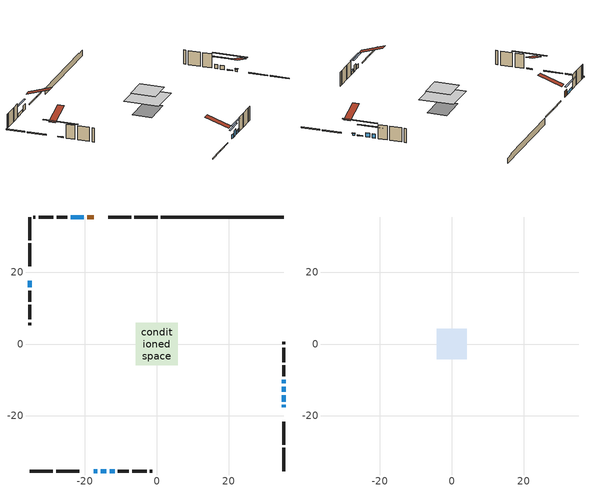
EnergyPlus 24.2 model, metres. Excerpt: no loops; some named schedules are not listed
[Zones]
conditioned space
 floor adiabatic (AdiabaticFloorConstruction): -5.9,-5.9 -5.9,5.9 5.9,5.9 5.9,-5.9 z3.05
 floor foundation (Slab1 construction): -5.18,-3.35 -5.18,3.35 5.18,3.35 5.18,-3.35 z-1.52
 wall outside (RimJoist1 construction): 0.21,35.28 -6.19,35.28 / -35.28,-35.28 -28.88,-35.28 / -35.28,35.28 -35.28,28.88 / 35.28,-35.28 35.28,-28.88 z0.61:0.91
 wall outside (RimJoist2 construction): -7.12,35.28 -13.52,35.28 / -27.95,-35.28 -21.55,-35.28 / -35.28,27.95 -35.28,21.55 / 35.28,-27.95 35.28,-21.55 z0.61:0.91
 wall outside (AdiabaticWallConstruction 1): -17.52,35.28 -19.29,35.28 z0.61:2.64
 wall outside (AdiabaticWallConstruction): -17.55,-35.28 -16.48,-35.28 / 35.28,-13.26 35.28,-11.88 / 35.28,-10.96 35.28,-9.89 z0.61:1.98; 35.28,-17.55 35.28,-16.94 z0.61:1.22; -35.28,17.55 -35.28,15.72 / 35.28,-16.01 35.28,-14.18 z0.61:0.92; -15.56,-35.28 -14.03,-35.28 z0.61:2.74; -20.21,35.28 -23.87,35.28 z0.61:1.52; -13.1,-35.28 -11.73,-35.28 z0.61:1.53
 wall outside (Wall1 construction): -24.8,35.28 -27.83,35.28 / -10.8,-35.28 -7.77,-35.28 / -35.28,14.79 -35.28,11.77 / 35.28,-8.96 35.28,-5.93 z0.61:5.49
 wall outside (Wall2 construction): -28.76,35.28 -32.77,35.28 / -6.85,-35.28 -2.83,-35.28 / -35.28,10.84 -35.28,6.82 / 35.28,-5 35.28,-0.98 z0.61:5.49
 wall outside (Wall3 construction): -33.7,35.28 -34.35,35.28 / -1.9,-35.28 -1.25,-35.28 / -35.28,5.89 -35.28,5.24 / 35.28,-0.05 35.28,0.59 z0.61:5.49
 wall foundation (FoundationWall1 construction): 1.14,35.28,-1.52 1.14,35.28,0.61 31.87,35.28,0.61 31.87,35.28,0.28 35.28,35.28,0.28 35.28,35.28,-1.52
 window (WindowConstruction): -17.55,-35.28 -16.48,-35.28 z0.61:1.98
 window (WindowConstruction 6): 35.28,-17.55 35.28,-16.94 z0.61:1.22
 window (WindowConstruction 7): -35.28,17.55 -35.28,15.72 z0.61:0.91
 window (WindowConstruction 8): 35.28,-16.01 35.28,-14.18 z0.61:0.91
 window (WindowConstruction 1): -15.56,-35.28 -14.03,-35.28 z0.61:2.74
 window (WindowConstruction 2): 35.28,-13.25 35.28,-11.88 z0.61:1.98
 window (WindowConstruction 3): 35.28,-10.95 35.28,-9.89 z0.61:1.98
 window (WindowConstruction 4): -20.21,35.28 -23.87,35.28 z0.61:1.52
 window (WindowConstruction 5): -13.1,-35.28 -11.73,-35.28 z0.61:1.52
 door (Door): -17.52,35.28 -19.28,35.28 z0.61:2.64
 ceiling adiabatic (AdiabaticFloorConstruction): 5.9,-5.9 5.9,5.9 -5.9,5.9 -5.9,-5.9 z3.05
attic - vented
 floor to conditioned space (Floor1 construction Reversed): -4.17,-4.17 -4.17,4.17 4.17,4.17 4.17,-4.17 z5.49
 roof outside (Roof1 construction): -16.59,35.28,5.49 -16.59,27.16,8.19 -14.45,27.16,8.19 -14.45,35.28,5.49; -18.48,-35.28,5.49 -18.48,-27.16,8.19 -20.62,-27.16,8.19 -20.62,-35.28,5.49; -35.28,18.48,5.49 -27.16,18.48,8.19 -27.16,20.62,8.19 -35.28,20.62,5.49; 35.28,-18.48,5.49 27.16,-18.48,8.19 27.16,-20.62,8.19 35.28,-20.62,5.49
shading: -13.84,-35.28 -20.19,-35.28 -20.19,-35.69 -13.84,-35.69 z4.62; 35.28,-16.74 35.28,-17.75 35.69,-17.75 35.69,-16.74 z1.42; -35.28,10.64 -35.28,22.63 -35.69,22.63 -35.69,10.64 z6; 35.28,-9.1 35.28,-21.09 35.69,-21.09 35.69,-9.1 z6; -11.39,-35.28 -18.19,-35.28 -18.19,-35.69 -11.39,-35.69 z5.38; 35.28,-9.24 35.28,-15.89 35.69,-15.89 35.69,-9.24 z4.62; 35.28,-7.25 35.28,-13.59 35.69,-13.59 35.69,-7.25 z4.62; -26.51,35.28 -17.57,35.28 -17.57,35.69 -26.51,35.69 z4.16; -11.53,-35.28 -13.3,-35.28 -13.3,-35.69 -11.53,-35.69 z1.73
[Building]
Building 1: Terrain=Suburbs
[Site:Location]
Toronto City Centre_ON: Latitude {deg}=43.63; Longitude {deg}=-79.39; Time Zone {hr}=-5; Elevation {m}=77; Keep Site Location Information=Yes
[Site:GroundTemperature:Shallow]
5.01852, 3.26908, 3.12898, 3.95918, 7.29196, 10.6092, 13.4851, 15.3069, 15.4617, 13.9799, 11.1774, 7.9619
[Site:WaterMainsTemperature]
Calculation Method=Schedule; Temperature Schedule=mains temperature schedule
[Material] Roughness=Rough; Thermal Absorptance=0.9
Name | Thickness {m} | Conductivity {W/m-K} | Density {kg/m3} | Specific Heat {J/kg-K} | Solar Absorptance | Visible Absorptance
asphalt or fiberglass shingles | 0.00635 | 0.162714 | 1121.4 | 1465.45 | 0.4 | 0.4
ceiling loosefill ins | 0.0846667 | 0.0480833 | 16.02 | 1046.75 | 0.7 | 0.7
ceiling stud and cavity | 0.1397 | 0.102768 | 65.682 | 1177.47 | 0.7 | 0.7
concrete 4.0 in. | 0.1016 | 1.803125 | 2242.8 | 837.4 | 0.7 | 0.7
concrete 8.0 in. | 0.2032 | 1.803125 | 2242.8 | 837.4 | 0.7 | 0.7
door material | 0.04445 | 0.327969 | 512.64 | 1214.23 | 0.7 | 0.7
exterior vertical ins | 0.0218678 | 0.029427 | 32.04 | 1214.23 | 0.7 | 0.7
floor covering | 0.0127 | 0.0433444 | 54.468 | 1339.84 | 0.6 | 0.6
floor rigid ins; wall rigid ins | 0.512978 | 0.029427 | 32.04 | 1214.23 | 0.7 | 0.7
floor stud and cavity | 0.1397 | 1.75129 | 37.0049 | 1207.88 | 0.7 | 0.7
furniture material conditioned space 1 | 0.1524 | 0.115458 | 640.8 | 1214.23 | 0.6 | 0.6
gypsum board | 0.0127 | 0.160291 | 801 | 837.4 | 0.6 | 0.6
gypsum board 1 | 0.0127 | 0.160291 | 801 | 837.4 | 0.7 | 0.7
osb sheathing 0.5 in. | 0.0127 | 0.115458 | 512.64 | 1214.23 | 0.7 | 0.7
osb sheathing 0.75 in. | 0.01905 | 0.115458 | 512.64 | 1214.23 | 0.7 | 0.7
osb sheathing 2.0 in. | 0.0508 | 0.115458 | 512.64 | 1214.23 | 0.7 | 0.7
rim joist rigid ins | 0.051816 | 0.029427 | 32.04 | 1214.23 | 0.7 | 0.7
rim joist stud and cavity | 0.0508 | 0.0379815 | 125.044 | 1163.47 | 0.6 | 0.6
rim joist stud and cavity 1 | 0.0508 | 0.275866 | 125.044 | 1163.47 | 0.6 | 0.6
wall stud and cavity | 0.1397 | 0.0826441 | 139.0536 | 1170.24 | 0.7 | 0.7
wall stud and cavity 1 | 0.1397 | 0.0822159 | 139.0536 | 1170.24 | 0.7 | 0.7
wall stud and cavity 2 | 0.1397 | 0.0844025 | 139.0536 | 1170.24 | 0.7 | 0.7
wall stud and cavity 3 | 0.0889 | 0.380278 | 52.3479 | 1209.89 | 0.7 | 0.7
wall stud and cavity 4 | 0.0889 | 0.391764 | 83.0341 | 1211.67 | 0.7 | 0.7
wood siding | 0.0254 | 0.102417 | 544.68 | 1172.36 | 0.4 | 0.4
wood siding 1; wood siding 2; wood siding 3 | 0.0254 | 0.102417 | 544.68 | 1172.36 | 0.7 | 0.7
[WindowMaterial:SimpleGlazingSystem]
Name | U-Factor {W/m2-K} | Solar Heat Gain Coefficient
WindowMaterial | 3.47437 | 0.57
WindowMaterial 1 | 3.31198 | 0.58
WindowMaterial 2 | 3.46131 | 0.59
WindowMaterial 3 | 3.53115 | 0.51
WindowMaterial 4 | 3.48516 | 0.56
WindowMaterial 5 | 3.60894 | 0.4
WindowMaterial 6 | 3.62938 | 0.34
[Construction]
AdiabaticFloorConstruction: floor stud and cavity, floor rigid ins, osb sheathing 0.75 in., floor covering
AdiabaticWallConstruction: wood siding 2, wall rigid ins, wall stud and cavity 3, gypsum board
AdiabaticWallConstruction 1: wood siding 3, wall rigid ins, wall stud and cavity 3, gypsum board
Door: door material
Floor1 construction Reversed: gypsum board, ceiling stud and cavity, ceiling loosefill ins
FoundationWall1 construction: concrete 8.0 in., gypsum board 1
furniture construction conditioned space 1: furniture material conditioned space 1
PartitionWallConstruction: gypsum board, wall stud and cavity 4, gypsum board
RimJoist1 construction: wood siding 1, osb sheathing 2.0 in., rim joist stud and cavity
RimJoist2 construction: wood siding 1, rim joist rigid ins, osb sheathing 2.0 in., rim joist stud and cavity 1
Roof1 construction: asphalt or fiberglass shingles
Slab1 construction: concrete 4.0 in.
Wall1 construction: wood siding, osb sheathing 0.5 in., wall stud and cavity, gypsum board
Wall2 construction: wood siding, osb sheathing 0.5 in., wall stud and cavity 1, gypsum board
Wall3 construction: wood siding, osb sheathing 0.5 in., wall stud and cavity 2, gypsum board
WindowConstruction; WindowConstruction 3: WindowMaterial
WindowConstruction 1: WindowMaterial 1
WindowConstruction 2: WindowMaterial 2
WindowConstruction 4: WindowMaterial 3
WindowConstruction 5: WindowMaterial 4
WindowConstruction 6: WindowMaterial 5
WindowConstruction 7; WindowConstruction 8: WindowMaterial 6
[Zone] Multiplier=1; Part of Total Floor Area=Yes
Name | Volume {m3}
attic - vented | 30.5304
conditioned space | 529.5
[Space]
Name | Zone | Volume {m3}
attic - vented 1 | attic - vented | 30.5304
conditioned space 1 | conditioned space | 529.5
[ZoneInfiltration:EffectiveLeakageArea]
infil attic - vented 1: Zone or Space=attic - vented 1; Schedule=Always On Discrete; Effective Air Leakage Area {cm2}=2925.89; Stack Coefficient=0.000188202; Wind Coefficient=9.26898e-06
[ZoneMixing]
whole house fan mix: Zone or Space=attic - vented; Schedule=Always On Continuous; Design Flow Rate Calculation Method=Flow/Zone; Design Flow Rate {m3/s}=0; Source Zone or Space=conditioned space
[SurfaceProperty:ExposedFoundationPerimeter]
Slab1: Exposed Perimeter Calculation Method=TotalExposedPerimeter; Total Exposed Perimeter {m}=34.139
[InternalMass] Zone or ZoneList=conditioned space; Space or SpaceList=conditioned space 1
Name | Construction | Surface Area {m2}
furniture mass conditioned space 1 | furniture construction conditioned space 1 | 83.3998
partition wall mass | PartitionWallConstruction | 208.5
[Lights]
interior lighting: Zone or ZoneList or Space or SpaceList=conditioned space 1; Schedule=interior lighting schedule; Design Level Calculation Method=LightingLevel; Lighting Level {W}=343.2; Return Air Fraction=0; Fraction Radiant=0.6; Fraction Visible=0.2; Fraction Replaceable=1
[People]
occupants: Zone or ZoneList or Space or SpaceList=conditioned space 1; Number of People Schedule=occupants schedule; Number of People Calculation Method=People; Number of People=3; Fraction Radiant=0.314171; Sensible Heat Fraction=0.56303; Activity Level Schedule=occupants activity schedule; Carbon Dioxide Generation Rate {m3/s-W}=0; Enable ASHRAE 55 Comfort Warnings=No; Mean Radiant Temperature Calculation Type=EnclosureAveraged
[ElectricEquipment] Zone or ZoneList or Space or SpaceList=conditioned space 1; Design Level Calculation Method=EquipmentLevel
Name | Schedule | Design Level {W} | Fraction Latent | Fraction Radiant | Fraction Lost
clothes dryer | clothes dryer schedule | 140.772 | 0.015 | 0.081 | 0.85
clothes washer | clothes washer schedule | 32.1985 | 0.03 | 0.162 | 0.7
cooking range | cooking range schedule | 215.147 | 0.08 | 0.432 | 0.2
dishwasher | dishwasher schedule | 66.8632 | 0.3 | 0.18 | 0.4
fridge | fridge schedule | 72.9452 | 0 | 0.6 | 0
mech vent bath fan 0 | mech vent bath fan 0 schedule | 50.2 | 0 | 0 | 1
mech vent bath fan 1 | mech vent bath fan 1 schedule | 50.2 | 0 | 0 | 1
mech vent house fan | mech vent house fan schedule | 0 | 0 | 0 | 1
mech vent house fan cfis | mech vent house fan cfis schedule | 0 | 0 | 0 | 0
mech vent range fan 0 | mech vent range fan 0 schedule | 57 | 0 | 0 | 1
misc plug loads | misc plug loads schedule | 494.7 | 0.045 | 0.513 | 0.1
whole house fan | Always On Discrete | 0 | 0 | 0 | 1
[OtherEquipment] Zone or ZoneList or Space or SpaceList=conditioned space 1; Design Level Calculation Method=EquipmentLevel
Name | Fuel Type | Schedule | Design Level {W} | Fraction Latent | Fraction Radiant | Fraction Lost
clothes dryer 1 | Electricity | clothes dryer schedule | 0 | 0.015 | 0.081 | 0.85
cooking range 1 | Electricity | cooking range schedule | 0 | 0.08 | 0.432 | 0.2
general water use latent | None | general water use schedule | 62.594 | 1 | 0 | 0
general water use sensible | None | general water use schedule | -61.6891 | 0 | 0.6 | 0
mech vent house fan latent load | None | Always On Discrete | 0 | 1 | 0 | 0
mech vent house fan sensible load | None | Always On Discrete | 0 | 0 | 0 | 0
water heater energy adjustment1 | NaturalGas | Always On Discrete | 0.01 | 0 | 0 | 1
[ZoneInfiltration:DesignFlowRate] Zone or ZoneList or Space or SpaceList=conditioned space 1; Schedule=Always On Discrete; Design Flow Rate Calculation Method=Flow/Zone; Design Flow Rate {m3/s}=0
infil flow; natural vent flow; whole house fan flow
[AvailabilityManager:Scheduled]
central ac and furnace airloop Availability Manager: Schedule=Always On Discrete
[Foundation:Kiva]
Foundation Kiva 1: Initial Indoor Air Temperature {C}=18; Wall Height Above Grade {m}=0.609996; Wall Depth Below Slab {m}=0.2032; Custom Block Material Name 1=exterior vertical ins; Custom Block Depth 1 {m}=2.13; Custom Block X Position 1 {m}=0.2159; Custom Block Z Position 1 {m}=0
[Foundation:Kiva:Settings]
Soil Conductivity {W/m-K}=0.849921; Soil Density {kg/m3}=1842.3; Soil Specific Heat {J/kg-K}=418.7; Ground Solar Absorptivity=0.9; Ground Thermal Absorptivity=0.9; Ground Surface Roughness {m}=0.03; Far-Field Width {m}=40; Deep-Ground Boundary Condition=ZeroFlux; Deep-Ground Depth {m}=40; Minimum Cell Dimension {m}=0.2; Maximum Cell Growth Coefficient=3; Simulation Timestep=Timestep
[Exterior:Lights]
exterior lighting: Schedule=exterior lighting schedule; Design Level {W}=75.6
[EnergyManagementSystem:GlobalVariable]
central_ac_and_furnace_airloop_Fan_RTF
infil_program_Qfan
infil_program_Qinf
natural_vent_program_Qnv
natural_vent_program_Qwhf
[EnergyManagementSystem:Sensor]
Name | Output:Variable or Output:Meter Index Key | Output:Variable or Output:Meter
airflow_gain | infil flow | Infiltration Sensible Heat Gain Energy
airflow_gain_1 | natural vent flow | Infiltration Sensible Heat Gain Energy
airflow_gain_2 | whole house fan flow | Infiltration Sensible Heat Gain Energy
airflow_loss | infil flow | Infiltration Sensible Heat Loss Energy
airflow_loss_1 | natural vent flow | Infiltration Sensible Heat Loss Energy
airflow_loss_2 | whole house fan flow | Infiltration Sensible Heat Loss Energy
clg_load_cond |  | Cooling:EnergyTransfer:Zone:CONDITIONED SPACE
clg_sp_s; clg_sp_s_1 | cooling setpoint | Schedule Value
clothes_dryer_exhaust_0_sch_s | clothes dryer exhaust 0 schedule | Schedule Value
cool_season | cooling season schedule | Schedule Value
htg_load_cond |  | Heating:EnergyTransfer:Zone:CONDITIONED SPACE
htg_sp_s; htg_sp_s_1 | heating setpoint | Schedule Value
ig_ee_conv | clothes dryer | Electric Equipment Convective Heating Energy
ig_ee_conv_2 | cooking range | Electric Equipment Convective Heating Energy
ig_ee_conv_4 | fridge | Electric Equipment Convective Heating Energy
ig_ee_conv_5 | misc plug loads | Electric Equipment Convective Heating Energy
ig_ee_conv_6 | whole house fan | Electric Equipment Convective Heating Energy
ig_ee_rad | clothes dryer | Electric Equipment Radiant Heating Energy
ig_ee_rad_2 | cooking range | Electric Equipment Radiant Heating Energy
ig_ee_rad_4 | fridge | Electric Equipment Radiant Heating Energy
ig_ee_rad_5 | misc plug loads | Electric Equipment Radiant Heating Energy
ig_ee_rad_6 | whole house fan | Electric Equipment Radiant Heating Energy
ig_lgt_conv | interior lighting | Lights Convective Heating Energy
ig_lgt_rad | interior lighting | Lights Radiant Heating Energy
ig_lgt_vis | interior lighting | Lights Visible Radiation Heating Energy
ig_oe_conv | clothes dryer 1 | Other Equipment Convective Heating Energy
ig_oe_conv_1 | cooking range 1 | Other Equipment Convective Heating Energy
ig_oe_conv_2 | general water use latent | Other Equipment Convective Heating Energy
ig_oe_conv_3 | general water use sensible | Other Equipment Convective Heating Energy
ig_oe_conv_4 | water heater energy adjustment1 | Other Equipment Convective Heating Energy
ig_oe_rad | clothes dryer 1 | Other Equipment Radiant Heating Energy
ig_oe_rad_1 | cooking range 1 | Other Equipment Radiant Heating Energy
ig_oe_rad_2 | general water use latent | Other Equipment Radiant Heating Energy
ig_oe_rad_3 | general water use sensible | Other Equipment Radiant Heating Energy
ig_oe_rad_4 | water heater energy adjustment1 | Other Equipment Radiant Heating Energy
ig_ppl_conv | occupants | People Convective Heating Energy
ig_ppl_rad | occupants | People Radiant Heating Energy
im_conv | furniture mass conditioned space 1 | Surface Inside Face Convection Heat Gain Energy
im_conv_1 | partition wall mass | Surface Inside Face Convection Heat Gain Energy
im_ig | furniture mass conditioned space 1 | Surface Inside Face Internal Gains Radiation Heat Gain Energy
im_ig_1 | partition wall mass | Surface Inside Face Internal Gains Radiation Heat Gain Energy
im_lgt | furniture mass conditioned space 1 | Surface Inside Face Lights Radiation Heat Gain Energy
im_lgt_1 | partition wall mass | Surface Inside Face Lights Radiation Heat Gain Energy
im_sol | furniture mass conditioned space 1 | Surface Inside Face Solar Radiation Heat Gain Energy
im_sol_1 | partition wall mass | Surface Inside Face Solar Radiation Heat Gain Energy
im_surf | furniture mass conditioned space 1 | Surface Inside Face Net Surface Thermal Radiation Heat Gain Energy
im_surf_1 | partition wall mass | Surface Inside Face Net Surface Thermal Radiation Heat Gain Energy
mech_vent_bath_fan_0_sch_s | mech vent bath fan 0 schedule | Schedule Value
mech_vent_bath_fan_1_sch_s | mech vent bath fan 1 schedule | Schedule Value
mech_vent_range_fan_0_sch_s | mech vent range fan 0 schedule | Schedule Value
mv_conv | mech vent bath fan 0 | Electric Equipment Convective Heating Energy
mv_conv_1 | mech vent bath fan 1 | Electric Equipment Convective Heating Energy
mv_conv_2 | mech vent house fan | Electric Equipment Convective Heating Energy
mv_conv_3 | mech vent house fan cfis | Electric Equipment Convective Heating Energy
mv_conv_4 | mech vent range fan 0 | Electric Equipment Convective Heating Energy
mv_conv_5 | mech vent house fan latent load | Other Equipment Convective Heating Energy
mv_conv_6 | mech vent house fan sensible load | Other Equipment Convective Heating Energy
mv_rad | mech vent bath fan 0 | Electric Equipment Radiant Heating Energy
mv_rad_1 | mech vent bath fan 1 | Electric Equipment Radiant Heating Energy
mv_rad_2 | mech vent house fan | Electric Equipment Radiant Heating Energy
mv_rad_3 | mech vent house fan cfis | Electric Equipment Radiant Heating Energy
mv_rad_4 | mech vent range fan 0 | Electric Equipment Radiant Heating Energy
mv_rad_5 | mech vent house fan latent load | Other Equipment Radiant Heating Energy
mv_rad_6 | mech vent house fan sensible load | Other Equipment Radiant Heating Energy
natural_vent_s | natural vent schedule | Schedule Value
out_pb_s |  | Site Outdoor Air Barometric Pressure
out_wt_s |  | Site Outdoor Air Humidity Ratio
site_vw_s |  | Site Wind Speed
ss_back_out | Window1 | Surface Window Shortwave from Zone Back Out Window Heat Transfer Rate
ss_back_out_1 | Window10 | Surface Window Shortwave from Zone Back Out Window Heat Transfer Rate
ss_back_out_2 | Window11 | Surface Window Shortwave from Zone Back Out Window Heat Transfer Rate
ss_back_out_3 | Window13 | Surface Window Shortwave from Zone Back Out Window Heat Transfer Rate
ss_back_out_4 | Window2 | Surface Window Shortwave from Zone Back Out Window Heat Transfer Rate
ss_back_out_5 | Window3 | Surface Window Shortwave from Zone Back Out Window Heat Transfer Rate
ss_back_out_6 | Window4 | Surface Window Shortwave from Zone Back Out Window Heat Transfer Rate
ss_back_out_7 | Window5 | Surface Window Shortwave from Zone Back Out Window Heat Transfer Rate
ss_back_out_8 | Window9 | Surface Window Shortwave from Zone Back Out Window Heat Transfer Rate
ss_conv | Door1 | Surface Inside Face Convection Heat Gain Energy
ss_conv_1 | Window1 | Surface Inside Face Convection Heat Gain Energy
ss_conv_2 | Window10 | Surface Inside Face Convection Heat Gain Energy
ss_conv_3 | Window11 | Surface Inside Face Convection Heat Gain Energy
ss_conv_4 | Window13 | Surface Inside Face Convection Heat Gain Energy
ss_conv_5 | Window2 | Surface Inside Face Convection Heat Gain Energy
ss_conv_6 | Window3 | Surface Inside Face Convection Heat Gain Energy
ss_conv_7 | Window4 | Surface Inside Face Convection Heat Gain Energy
ss_conv_8 | Window5 | Surface Inside Face Convection Heat Gain Energy
ss_conv_9 | Window9 | Surface Inside Face Convection Heat Gain Energy
ss_ig | Door1 | Surface Inside Face Internal Gains Radiation Heat Gain Energy
ss_ig_1 | Window1 | Surface Inside Face Internal Gains Radiation Heat Gain Energy
ss_ig_2 | Window10 | Surface Inside Face Internal Gains Radiation Heat Gain Energy
ss_ig_3 | Window11 | Surface Inside Face Internal Gains Radiation Heat Gain Energy
ss_ig_4 | Window13 | Surface Inside Face Internal Gains Radiation Heat Gain Energy
ss_ig_5 | Window2 | Surface Inside Face Internal Gains Radiation Heat Gain Energy
ss_ig_6 | Window3 | Surface Inside Face Internal Gains Radiation Heat Gain Energy
ss_ig_7 | Window4 | Surface Inside Face Internal Gains Radiation Heat Gain Energy
ss_ig_8 | Window5 | Surface Inside Face Internal Gains Radiation Heat Gain Energy
ss_ig_9 | Window9 | Surface Inside Face Internal Gains Radiation Heat Gain Energy
ss_lgt | Door1 | Surface Inside Face Lights Radiation Heat Gain Energy
ss_sol | Door1 | Surface Inside Face Solar Radiation Heat Gain Energy
ss_surf | Door1 | Surface Inside Face Net Surface Thermal Radiation Heat Gain Energy
ss_surf_1 | Window1 | Surface Inside Face Net Surface Thermal Radiation Heat Gain Energy
ss_surf_2 | Window10 | Surface Inside Face Net Surface Thermal Radiation Heat Gain Energy
ss_surf_3 | Window11 | Surface Inside Face Net Surface Thermal Radiation Heat Gain Energy
ss_surf_4 | Window13 | Surface Inside Face Net Surface Thermal Radiation Heat Gain Energy
ss_surf_5 | Window2 | Surface Inside Face Net Surface Thermal Radiation Heat Gain Energy
ss_surf_6 | Window3 | Surface Inside Face Net Surface Thermal Radiation Heat Gain Energy
ss_surf_7 | Window4 | Surface Inside Face Net Surface Thermal Radiation Heat Gain Energy
ss_surf_8 | Window5 | Surface Inside Face Net Surface Thermal Radiation Heat Gain Energy
ss_surf_9 | Window9 | Surface Inside Face Net Surface Thermal Radiation Heat Gain Energy
ss_trans_in | Window1 | Surface Window Transmitted Solar Radiation Rate
ss_trans_in_1 | Window10 | Surface Window Transmitted Solar Radiation Rate
ss_trans_in_2 | Window11 | Surface Window Transmitted Solar Radiation Rate
ss_trans_in_3 | Window13 | Surface Window Transmitted Solar Radiation Rate
ss_trans_in_4 | Window2 | Surface Window Transmitted Solar Radiation Rate
ss_trans_in_5 | Window3 | Surface Window Transmitted Solar Radiation Rate
ss_trans_in_6 | Window4 | Surface Window Transmitted Solar Radiation Rate
ss_trans_in_7 | Window5 | Surface Window Transmitted Solar Radiation Rate
ss_trans_in_8 | Window9 | Surface Window Transmitted Solar Radiation Rate
ss_trans_out | Window1 | Surface Inside Face Initial Transmitted Diffuse Transmitted Out Window Solar Radiation Rate
ss_trans_out_1 | Window10 | Surface Inside Face Initial Transmitted Diffuse Transmitted Out Window Solar Radiation Rate
ss_trans_out_2 | Window11 | Surface Inside Face Initial Transmitted Diffuse Transmitted Out Window Solar Radiation Rate
ss_trans_out_3 | Window13 | Surface Inside Face Initial Transmitted Diffuse Transmitted Out Window Solar Radiation Rate
ss_trans_out_4 | Window2 | Surface Inside Face Initial Transmitted Diffuse Transmitted Out Window Solar Radiation Rate
ss_trans_out_5 | Window3 | Surface Inside Face Initial Transmitted Diffuse Transmitted Out Window Solar Radiation Rate
ss_trans_out_6 | Window4 | Surface Inside Face Initial Transmitted Diffuse Transmitted Out Window Solar Radiation Rate
ss_trans_out_7 | Window5 | Surface Inside Face Initial Transmitted Diffuse Transmitted Out Window Solar Radiation Rate
ss_trans_out_8 | Window9 | Surface Inside Face Initial Transmitted Diffuse Transmitted Out Window Solar Radiation Rate
s_conv | Floor1 | Surface Inside Face Convection Heat Gain Energy
s_conv_1 | FoundationWall1 | Surface Inside Face Convection Heat Gain Energy
s_conv_10 | RimJoist2:270 | Surface Inside Face Convection Heat Gain Energy
s_conv_11 | RimJoist2:90 | Surface Inside Face Convection Heat Gain Energy
s_conv_12 | Slab1 | Surface Inside Face Convection Heat Gain Energy
s_conv_13 | Wall1:0 | Surface Inside Face Convection Heat Gain Energy
s_conv_14 | Wall1:180 | Surface Inside Face Convection Heat Gain Energy
s_conv_15 | Wall1:270 | Surface Inside Face Convection Heat Gain Energy
s_conv_16 | Wall1:90 | Surface Inside Face Convection Heat Gain Energy
s_conv_17 | Wall2:0 | Surface Inside Face Convection Heat Gain Energy
s_conv_18 | Wall2:180 | Surface Inside Face Convection Heat Gain Energy
s_conv_19 | Wall2:270 | Surface Inside Face Convection Heat Gain Energy
s_conv_2 | inferred conditioned ceiling | Surface Inside Face Convection Heat Gain Energy
s_conv_20 | Wall2:90 | Surface Inside Face Convection Heat Gain Energy
s_conv_21 | Wall3:0 | Surface Inside Face Convection Heat Gain Energy
s_conv_22 | Wall3:180 | Surface Inside Face Convection Heat Gain Energy
s_conv_23 | Wall3:270 | Surface Inside Face Convection Heat Gain Energy
s_conv_24 | Wall3:90 | Surface Inside Face Convection Heat Gain Energy
s_conv_3 | inferred conditioned floor | Surface Inside Face Convection Heat Gain Energy
s_conv_4 | RimJoist1:0 | Surface Inside Face Convection Heat Gain Energy
s_conv_5 | RimJoist1:180 | Surface Inside Face Convection Heat Gain Energy
s_conv_6 | RimJoist1:270 | Surface Inside Face Convection Heat Gain Energy
s_conv_7 | RimJoist1:90 | Surface Inside Face Convection Heat Gain Energy
s_conv_8 | RimJoist2:0 | Surface Inside Face Convection Heat Gain Energy
s_conv_9 | RimJoist2:180 | Surface Inside Face Convection Heat Gain Energy
s_ig | Floor1 | Surface Inside Face Internal Gains Radiation Heat Gain Energy
s_ig_1 | FoundationWall1 | Surface Inside Face Internal Gains Radiation Heat Gain Energy
s_ig_10 | RimJoist2:270 | Surface Inside Face Internal Gains Radiation Heat Gain Energy
s_ig_11 | RimJoist2:90 | Surface Inside Face Internal Gains Radiation Heat Gain Energy
s_ig_12 | Slab1 | Surface Inside Face Internal Gains Radiation Heat Gain Energy
s_ig_13 | Wall1:0 | Surface Inside Face Internal Gains Radiation Heat Gain Energy
s_ig_14 | Wall1:180 | Surface Inside Face Internal Gains Radiation Heat Gain Energy
s_ig_15 | Wall1:270 | Surface Inside Face Internal Gains Radiation Heat Gain Energy
s_ig_16 | Wall1:90 | Surface Inside Face Internal Gains Radiation Heat Gain Energy
s_ig_17 | Wall2:0 | Surface Inside Face Internal Gains Radiation Heat Gain Energy
